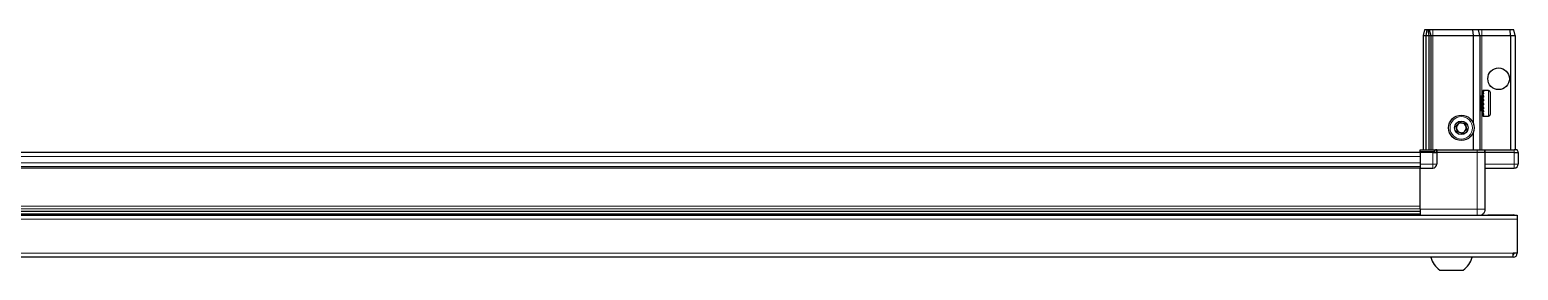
# Model space of a CAD drawing. Header units: millimetres. Extents: x 1132 to 6048, y -399 to 2285.
# Drawn here: x 2154 to 2912, y -399 to -277 of the extents above; entities that cross this region are included whole.
import ezdxf

# ---------------------------------------------------------------- set-up
doc = ezdxf.new("R2010")
doc.units = ezdxf.units.MM

msp = doc.modelspace()

# ---------------------------------------------------------------- linework, layer by layer
at = {"color": 7, "linetype": 'Continuous', "lineweight": 25}
for p, q in [((2864.79, -276.56), (2863.99, -279.56)), ((2863.99, -279.56), (2865.49, -279.56)), ((2863.99, -279.56), (2863.99, -337.86)), ((2865.94, -276.56), (2864.79, -276.56)), ((2865.94, -276.56), (2865.49, -279.56)), ((2865.49, -279.56), (2866.99, -279.56)), ((2865.49, -279.56), (2865.49, -337.86)), ((2866.44, -276.56), (2865.94, -276.56)), ((2866.44, -276.56), (2866.99, -279.56)), ((2867.18, -276.56), (2866.44, -276.56)), ((2866.99, -279.56), (2866.99, -337.86)), ((2866.99, -279.56), (2867.99, -279.56)), ((2867.18, -276.56), (2867.99, -279.56)), ((2868.99, -276.56), (2867.18, -276.56)), ((2867.99, -279.56), (2867.99, -337.86)), ((2867.99, -279.56), (2868.99, -279.56)), ((2889.16, -276.56), (2868.99, -276.56)), ((2868.99, -279.56), (2889.49, -279.56)), ((2889.16, -276.56), (2889.49, -279.56)), ((2892.18, -276.56), (2889.16, -276.56)), ((2889.49, -279.56), (2889.49, -324.06)), ((2889.49, -279.56), (2892.99, -279.56)), ((2892.99, -279.56), (2892.18, -276.56)), ((2893.99, -276.56), (2892.18, -276.56)), ((2892.99, -279.56), (2892.99, -337.86)), ((2892.99, -279.56), (2893.99, -279.56)), ((2908.33, -276.56), (2893.99, -276.56)), ((2893.99, -279.56), (2908.49, -279.56)), ((2908.49, -279.56), (2908.33, -276.56)), ((2910.18, -276.56), (2908.33, -276.56)), ((2908.49, -279.56), (2908.49, -337.86)), ((2908.49, -279.56), (2910.99, -279.56)), ((2910.99, -279.56), (2910.18, -276.56)), ((2910.99, -279.56), (2910.99, -337.86)), ((2893.02, -310.06), (2892.99, -310.06)), ((2893.5, -310.75), (2893.02, -310.06)), ((2893.02, -310.06), (2893.02, -318.06)), ((2893.99, -310.06), (2893.5, -310.75)), ((2893.5, -310.75), (2893.5, -317.37)), ((2893.99, -310.06), (2893.99, -318.06)), ((2894.49, -309.66), (2894.39, -309.66)), ((2894.39, -309.66), (2894.39, -318.46)), ((2897.39, -307.56), (2894.49, -307.56)), ((2894.99, -307.56), (2894.49, -307.56)), ((2894.49, -307.56), (2894.49, -307.61)), ((2894.49, -307.61), (2894.49, -307.9)), ((2894.99, -307.61), (2894.49, -307.61)), ((2894.99, -307.9), (2894.49, -307.9)), ((2894.49, -307.9), (2894.49, -308.17)), ((2894.99, -308.17), (2894.49, -308.17)), ((2894.49, -308.17), (2894.49, -308.83)), ((2894.99, -308.83), (2894.49, -308.83)), ((2894.49, -308.83), (2894.49, -309.3)), ((2894.49, -309.3), (2894.49, -310.28)), ((2894.99, -309.3), (2894.49, -309.3)), ((2894.99, -310.28), (2894.49, -310.28)), ((2894.49, -310.28), (2894.49, -310.91)), ((2894.99, -307.61), (2894.99, -307.56)), ((2894.99, -308.17), (2894.99, -307.9)), ((2894.99, -309.3), (2894.99, -308.83)), ((2894.99, -310.91), (2894.99, -310.28)), ((2898.19, -308.36), (2898.19, -319.76)), ((2892.99, -318.06), (2893.02, -318.06)), ((2893.02, -318.06), (2893.5, -317.37)), ((2893.5, -317.37), (2893.99, -318.06)), ((2894.49, -310.91), (2894.49, -312.1)), ((2894.99, -310.91), (2894.49, -310.91)), ((2894.99, -312.1), (2894.49, -312.1)), ((2894.49, -312.1), (2894.49, -312.73)), ((2894.99, -312.73), (2894.49, -312.73)), ((2894.49, -312.82), (2894.49, -314.11)), ((2894.99, -312.82), (2894.49, -312.82)), ((2894.99, -314.11), (2894.49, -314.11)), ((2894.99, -314.59), (2894.49, -314.59)), ((2894.49, -314.59), (2894.49, -314.85)), ((2894.49, -314.85), (2894.49, -316.12)), ((2894.99, -314.85), (2894.49, -314.85)), ((2894.99, -316.12), (2894.49, -316.12)), ((2894.49, -316.12), (2894.49, -316.8)), ((2894.49, -316.8), (2894.49, -317.92)), ((2894.99, -316.8), (2894.49, -316.8)), ((2894.99, -317.92), (2894.49, -317.92)), ((2894.49, -317.92), (2894.49, -318.49)), ((2894.99, -312.82), (2894.99, -312.1)), ((2894.99, -314.85), (2894.99, -314.11)), ((2894.99, -316.8), (2894.99, -316.12)), ((2894.99, -318.49), (2894.99, -317.92)), ((2894.39, -318.46), (2894.49, -318.46)), ((2894.49, -318.49), (2894.49, -319.35)), ((2894.99, -318.49), (2894.49, -318.49)), ((2894.99, -319.35), (2894.49, -319.35)), ((2894.49, -319.35), (2894.49, -319.74)), ((2894.49, -319.74), (2894.49, -320.26)), ((2894.99, -319.74), (2894.49, -319.74)), ((2894.99, -320.26), (2894.49, -320.26)), ((2894.49, -320.26), (2894.49, -320.44)), ((2894.49, -320.44), (2894.49, -320.56)), ((2894.99, -320.44), (2894.49, -320.44)), ((2894.49, -320.56), (2897.39, -320.56)), ((2894.99, -319.74), (2894.99, -319.35)), ((2894.99, -320.44), (2894.99, -320.26)), ((2889.49, -329.06), (2889.49, -337.86)), ((2862.49, -339.21), (2122.49, -339.21)), ((2862.49, -337.86), (2870.31, -337.86)), ((2862.49, -338.73), (2862.49, -337.86)), ((2868.99, -338.73), (2862.49, -338.73)), ((2862.49, -339.06), (2862.49, -338.73)), ((2868.99, -339.06), (2862.49, -339.06)), ((2862.49, -339.06), (2862.49, -345.06)), ((2868.99, -339.06), (2870.99, -339.06)), ((2870.99, -339.06), (2868.99, -339.06)), ((2870.99, -337.86), (2870.31, -337.86)), ((2870.99, -339.06), (2870.99, -337.86)), ((2870.99, -337.86), (2871.19, -337.86)), ((2871.19, -339.06), (2870.99, -339.06)), ((2870.99, -339.06), (2870.99, -345.06)), ((2871.19, -337.86), (2891.49, -337.86)), ((2891.49, -339.06), (2871.19, -339.06)), ((2891.49, -337.86), (2895.49, -337.86)), ((2895.49, -339.06), (2891.49, -339.06)), ((2895.49, -339.06), (2895.49, -337.86)), ((2895.49, -337.86), (2895.69, -337.86)), ((2895.69, -339.06), (2895.49, -339.06)), ((2895.49, -339.06), (2895.49, -368.06)), ((2895.69, -337.86), (2910.49, -337.86)), ((2910.49, -339.06), (2895.69, -339.06)), ((2911.99, -337.86), (2910.49, -337.86)), ((2910.49, -339.06), (2912.49, -339.06)), ((2912.49, -338.73), (2911.99, -337.86)), ((2912.49, -338.73), (2911.99, -337.86)), ((2912.49, -339.06), (2912.49, -338.73)), ((2912.49, -339.06), (2912.49, -338.73)), ((2912.49, -339.06), (2912.49, -339.06)), ((2912.49, -339.06), (2912.49, -345.06)), ((2862.49, -346.41), (2122.49, -346.41)), ((2862.49, -345.06), (2862.49, -347.06)), ((2862.49, -347.06), (2868.99, -347.06)), ((2862.49, -368.06), (2862.49, -347.06)), ((2895.49, -347.06), (2910.49, -347.06)), ((1312.99, -371.06), (2911.99, -371.06)), ((1362.49, -369.09), (2862.49, -369.09)), ((1362.49, -369.12), (2862.49, -369.12)), ((2836.37, -370.91), (1388.61, -370.91)), ((2830.99, -371.06), (2830.99, -370.91)), ((2831.16, -371.06), (2831.16, -370.91)), ((2831.37, -371.06), (2831.37, -370.91)), ((2831.93, -371.06), (2831.93, -370.91)), ((2832.35, -371.06), (2832.35, -370.91)), ((2833.25, -371.06), (2833.25, -370.91)), ((2833.83, -371.06), (2833.83, -370.91)), ((2834.98, -371.06), (2834.98, -370.91)), ((2835.67, -371.06), (2835.67, -370.91)), ((2836.95, -370.91), (2836.37, -370.91)), ((2836.95, -371.06), (2836.95, -370.91)), ((2836.96, -370.91), (2836.95, -370.91)), ((2837.69, -370.91), (2836.96, -370.91)), ((2837.13, -371.06), (2837.13, -370.91)), ((2837.63, -371.06), (2837.63, -370.91)), ((2837.69, -371.06), (2837.69, -370.91)), ((2838.61, -370.91), (2837.69, -370.91)), ((2837.69, -370.91), (2837.69, -370.91)), ((2862.49, -370.91), (2838.61, -370.91)), ((2838.98, -371.06), (2838.98, -370.91)), ((2839.69, -371.06), (2839.69, -370.91)), ((2840.86, -371.06), (2840.86, -370.91)), ((2841.47, -371.06), (2841.47, -370.91)), ((2842.41, -371.06), (2842.41, -370.91)), ((2842.86, -371.06), (2842.86, -370.91)), ((2843.48, -371.06), (2843.48, -370.91)), ((2843.73, -371.06), (2843.73, -370.91)), ((2843.97, -371.06), (2843.97, -370.91)), ((2843.99, -371.06), (2843.99, -370.91)), ((2896.99, -370.96), (2896.99, -371.06)), ((2896.99, -370.96), (2909.89, -370.96)), ((2911.99, -371.06), (2911.99, -373.16)), ((2911.99, -373.16), (2911.99, -390.46)), ((2909.89, -392.56), (1315.09, -392.56)), ((2911.99, -390.46), (2909.89, -390.46)), ((2909.89, -392.56), (2909.89, -390.46)), ((2872.49, -399.16), (2884.49, -399.16))]:
    msp.add_line(p, q, dxfattribs=at)
at = {"color": 8, "linetype": 'Continuous', "lineweight": 18}
for p, q in [((2868.99, -276.56), (2868.99, -279.56)), ((2868.99, -279.56), (2868.99, -337.86)), ((2893.99, -279.56), (2893.99, -276.56)), ((2893.99, -279.56), (2893.99, -310.06)), ((2897.39, -307.56), (2897.39, -320.56)), ((2893.99, -318.06), (2893.99, -337.86)), ((2868.99, -339.06), (2868.99, -338.73)), ((2868.99, -339.06), (2868.99, -345.06)), ((2871.19, -337.86), (2871.19, -339.06)), ((2891.49, -339.06), (2891.49, -337.86)), ((2891.49, -339.06), (2891.49, -368.06)), ((2895.69, -337.86), (2895.69, -339.06)), ((2910.49, -339.06), (2910.49, -337.86)), ((2910.49, -339.06), (2910.49, -345.06)), ((2862.49, -341.21), (2122.49, -341.21)), ((2862.49, -344.41), (2122.49, -344.41)), ((2862.49, -347.06), (2122.49, -347.06)), ((2868.99, -345.06), (2862.49, -345.06)), ((2868.99, -345.06), (2868.99, -347.06)), ((2870.99, -345.06), (2868.99, -345.06)), ((2910.49, -345.06), (2895.49, -345.06)), ((2910.49, -347.06), (2910.49, -345.06)), ((2912.49, -345.06), (2910.49, -345.06)), ((1362.49, -366.46), (2862.49, -366.46)), ((2862.49, -367.88), (1362.49, -367.88)), ((1362.49, -370.33), (2862.49, -370.33)), ((2891.49, -368.06), (2862.49, -368.06)), ((2909.89, -371.06), (2909.89, -370.96)), ((2911.99, -373.16), (1312.99, -373.16)), ((2909.89, -390.46), (1315.09, -390.46))]:
    msp.add_line(p, q, dxfattribs=at)
at = {"color": 7, "linetype": 'Continuous', "lineweight": 25, "flags": 128}
msp.add_lwpolyline([(2910.53, -371.06), (2910.3, -371), (2909.89, -370.96)], dxfattribs=at)
at = {"color": 7, "linetype": 'Continuous', "lineweight": 25}
for centre, radius in [((2902.49, -301.56), 5.5), ((2883.49, -326.56), 6.5), ((2883.49, -326.56), 3.46)]:
    msp.add_circle(centre, radius, dxfattribs=at)
at = {"color": 8, "linetype": 'Continuous', "lineweight": 18}
msp.add_circle((2883.49, -326.56), 5.7, dxfattribs=at)
at = {"color": 7, "linetype": 'Continuous', "lineweight": 25}
for centre, radius, start, end in [((2893.99, -309.66), 0.4, 270, 360), ((2897.39, -308.36), 0.8, 360, 90), ((2893.99, -318.46), 0.4, 0, 90), ((2883.49, -326.56), 2.5, 134.67671, 194.67671), ((2883.49, -326.56), 2.5, 74.67671, 134.67671), ((2883.49, -326.56), 2.5, 14.67671, 74.67671), ((2883.49, -326.56), 2.5, 314.67671, 14.67671), ((2897.39, -319.76), 0.8, 270, 0), ((2883.49, -326.56), 2.5, 194.67671, 254.67671), ((2883.49, -326.56), 2.5, 254.67671, 314.67671), ((2868.99, -345.06), 2, 270, 0), ((2910.49, -345.06), 2, 270, 0), ((2879.51, -389.54), 11.91, 194.70035, 233.8734), ((2877.46, -389.54), 11.91, 306.1266, 345.29965), ((2909.89, -390.46), 2.1, 270, 0), ((2909.89, -390.46), 0.6, 270, 0)]:
    msp.add_arc(centre, radius, start, end, dxfattribs=at)
msp.add_ellipse((2868.99, -335.26), major_axis=(0, 3.46), ratio=0.57735, start_param=3.141593, end_param=3.864327, dxfattribs=at)
for points, knots in [([(2880.7, -325.8), (2881.07, -325.44), (2881.76, -324.76), (2882.44, -324.08), (2882.76, -323.77)], [0, 0, 0, 0, 0.534686, 1, 1, 1, 1]), ([(2881.44, -328.59), (2881.35, -328.26), (2881.14, -327.46), (2880.89, -326.5), (2880.74, -325.92), (2880.7, -325.8)], [0, 0, 0, 0, 0.362901, 0.866875, 1, 1, 1, 1]), ([(2882.76, -323.77), (2883.25, -323.91), (2884.18, -324.16), (2885.11, -324.41), (2885.54, -324.53)], [0, 0, 0, 0, 0.534686, 1, 1, 1, 1]), ([(2885.54, -324.53), (2885.57, -324.65), (2885.72, -325.23), (2885.98, -326.2), (2886.19, -326.99), (2886.27, -327.33)], [0, 0, 0, 0, 0.133125, 0.637099, 1, 1, 1, 1]), ([(2884.22, -329.35), (2883.72, -329.22), (2882.79, -328.96), (2881.87, -328.71), (2881.44, -328.59)], [0, 0, 0, 0, 0.534686, 1, 1, 1, 1]), ([(2886.27, -327.33), (2885.91, -327.69), (2885.22, -328.37), (2884.54, -329.04), (2884.22, -329.35)], [0, 0, 0, 0, 0.534686, 1, 1, 1, 1]), ([(2862.49, -368.06), (2862.49, -368.46), (2862.49, -369.25), (2862.49, -370.27), (2862.49, -370.9), (2862.49, -371.05), (2862.49, -371.06)], [0, 0, 0, 0, 0.3255201, 0.6510403, 0.9765604, 1, 1, 1, 1]), ([(2895.49, -368.06), (2895.44, -368.5), (2895.37, -369.18), (2894.93, -370), (2894.48, -370.55), (2894.07, -370.91), (2893.81, -371.04), (2893.77, -371.06)], [0, 0, 0, 0, 0.363018, 0.558438, 0.758004, 0.95757, 1, 1, 1, 1])]:
    msp.add_open_spline(points, degree=3, knots=knots, dxfattribs=at)
at = {"color": 8, "linetype": 'Continuous', "lineweight": 18}
msp.add_open_spline([(2891.49, -368.06), (2891.49, -368.5), (2891.49, -369.18), (2891.49, -370), (2891.49, -370.55), (2891.49, -370.91), (2891.49, -371.04), (2891.49, -371.06)], degree=3, knots=[0, 0, 0, 0, 0.363018, 0.558438, 0.758004, 0.95757, 1, 1, 1, 1], dxfattribs=at)
msp.add_open_spline([(2895.49, -368.06), (2895.43, -368.06), (2895.31, -368.06), (2894.38, -368.06), (2893.06, -368.06), (2892.01, -368.06), (2891.49, -368.06)], degree=3, dxfattribs=at)

doc.saveas('drawing.dxf')
